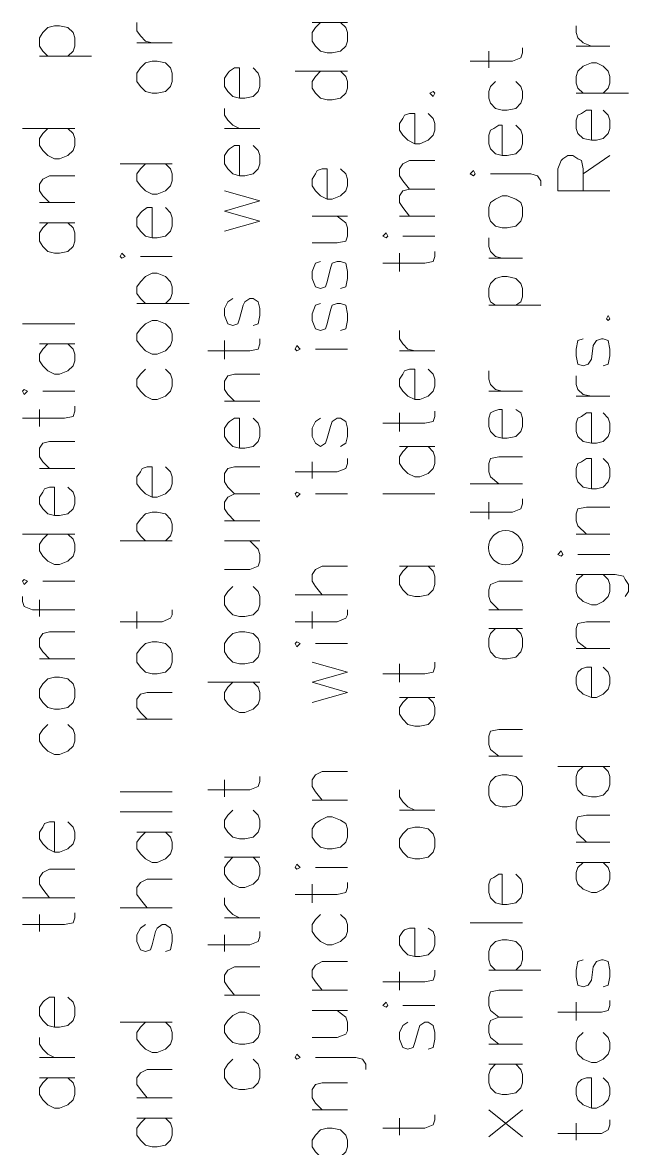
# Model space of a CAD drawing. Header units: inches. Extents: x 5 to 516, y -193 to 129.
# Drawn here: x 486.9 to 490.5, y -155.06 to -148.37 of the extents above; entities that cross this region are included whole.
import ezdxf

# ---------------------------------------------------------------- set-up
doc = ezdxf.new("R2010")
doc.units = ezdxf.units.IN
doc.header["$MEASUREMENT"] = 0
doc.layers.add('PDF10_Geometry', color=7, linetype='Continuous')

msp = doc.modelspace()

# ---------------------------------------------------------------- linework, layer by layer
at = {"layer": 'PDF10_Geometry', "lineweight": 13}
for points in [[(487.6743133, -148.4865562), (487.6343149, -148.4765566), (487.6043162, -148.4465579), (487.584317, -148.4165591), (487.584317, -148.3665611)], [(488.6242747, -148.3665611), (488.8342662, -148.3665611)], [(488.6742727, -148.3665611), (488.6442739, -148.3965599), (488.6242747, -148.4265587), (488.6242747, -148.4765566), (488.6442739, -148.5065554), (488.6742727, -148.5365542), (488.7142711, -148.5465538), (488.7442699, -148.5465538), (488.7942678, -148.5365542), (488.8242666, -148.5065554), (488.8342662, -148.4765566), (488.8342662, -148.4265587), (488.8242666, -148.3965599), (488.7942678, -148.3665611)], [(487.0543385, -148.566553), (487.0243397, -148.5365542), (487.0043405, -148.5065554), (487.0043405, -148.4565575), (487.0243397, -148.4265587), (487.0543385, -148.3965599), (487.0943369, -148.3865603), (487.1243357, -148.3865603), (487.1743336, -148.3965599), (487.2043324, -148.4265587), (487.214332, -148.4565575), (487.214332, -148.5065554), (487.2043324, -148.5365542), (487.1743336, -148.566553)], [(490.2842073, -148.5065554), (490.2342094, -148.4865562), (490.2042106, -148.4565575), (490.194211, -148.4265587), (490.194211, -148.3865603)], [(487.584317, -148.4865562), (487.7943084, -148.4865562)], [(490.194211, -148.5065554), (490.3942029, -148.5065554)], [(487.0043405, -148.566553), (487.3143279, -148.566553)], [(489.5642366, -148.5965518), (489.8142264, -148.5965518), (489.8642244, -148.5765526), (489.874224, -148.5465538), (489.874224, -148.516555)], [(489.6742321, -148.6365501), (489.6742321, -148.5365542)], [(488.1942922, -148.8165428), (488.1942922, -148.6365501), (488.1642934, -148.6365501), (488.1342946, -148.6565493), (488.124295, -148.6665489), (488.1042959, -148.6965477), (488.1042959, -148.7465457), (488.124295, -148.7765445), (488.1542938, -148.8065432), (488.1942922, -148.8165428), (488.224291, -148.8165428), (488.274289, -148.8065432), (488.3042877, -148.7765445), (488.3142873, -148.7465457), (488.3142873, -148.6965477), (488.3042877, -148.6665489), (488.274289, -148.6365501)], [(490.2342094, -148.7865441), (490.2042106, -148.7565453), (490.194211, -148.7265465), (490.194211, -148.6865481), (490.2042106, -148.6565493), (490.2342094, -148.6265506), (490.2842073, -148.6065514), (490.3142061, -148.6065514), (490.3542045, -148.6265506), (490.3842033, -148.6565493), (490.3942029, -148.6865481), (490.3942029, -148.7265465), (490.3842033, -148.7565453), (490.3542045, -148.7865441)], [(488.5242788, -148.6565493), (488.8342662, -148.6565493)], [(488.6742727, -148.6565493), (488.6442739, -148.6865481), (488.6242747, -148.7165469), (488.6242747, -148.7565453), (488.6442739, -148.7865441), (488.6742727, -148.8165428), (488.7142711, -148.8265424), (488.7442699, -148.8265424), (488.7942678, -148.8165428), (488.8242666, -148.7865441), (488.8342662, -148.7565453), (488.8342662, -148.7165469), (488.8242666, -148.6865481), (488.7942678, -148.6565493)], [(489.7142305, -148.7165469), (489.6842317, -148.7465457), (489.6742321, -148.7765445), (489.6742321, -148.8165428), (489.6842317, -148.8465416), (489.7142305, -148.8765404), (489.7542289, -148.88654), (489.7842276, -148.88654), (489.8342256, -148.8765404), (489.8642244, -148.8465416), (489.874224, -148.8165428), (489.874224, -148.7765445), (489.8642244, -148.7465457), (489.8342256, -148.7165469)], [(490.194211, -148.7865441), (490.5041984, -148.7865441)], [(488.1942922, -148.9965355), (488.1542938, -148.9765363), (488.124295, -148.9465376), (488.1042959, -148.9165388), (488.1042959, -148.8765404)], [(489.23425, -149.0865319), (489.23425, -148.9065392), (489.2042512, -148.9065392), (489.1742524, -148.9165388), (489.1642528, -148.936538), (489.1442536, -148.9665367), (489.1442536, -149.0065351), (489.1642528, -149.0365339), (489.1942516, -149.0665327), (489.23425, -149.0865319), (489.2642488, -149.0865319), (489.3142467, -149.0665327), (489.3442455, -149.0365339), (489.3542451, -149.0065351), (489.3542451, -148.9665367), (489.3442455, -148.936538), (489.3142467, -148.9065392)], [(490.2842073, -149.0665327), (490.2842073, -148.88654), (490.2542085, -148.88654), (490.2242098, -148.9065392), (490.2042106, -148.9165388), (490.194211, -148.9465376), (490.194211, -148.9965355), (490.2042106, -149.0265343), (490.2342094, -149.0565331), (490.2842073, -149.0665327), (490.3142061, -149.0665327), (490.3542045, -149.0565331), (490.3842033, -149.0265343), (490.3942029, -148.9965355), (490.3942029, -148.9465376), (490.3842033, -148.9165388), (490.3542045, -148.88654)], [(489.7542289, -149.156529), (489.7542289, -148.9765363), (489.7342297, -148.9765363), (489.7042309, -148.9965355), (489.6842317, -149.0065351), (489.6742321, -149.0365339), (489.6742321, -149.0865319), (489.6842317, -149.1165307), (489.7142305, -149.1465294), (489.7542289, -149.156529), (489.7842276, -149.156529), (489.8342256, -149.1465294), (489.8642244, -149.1165307), (489.874224, -149.0865319), (489.874224, -149.0365339), (489.8642244, -149.0065351), (489.8342256, -148.9765363)], [(486.9043446, -148.9965355), (487.214332, -148.9965355)], [(487.0543385, -148.9965355), (487.0243397, -149.0265343), (487.0043405, -149.0565331), (487.0043405, -149.0965315), (487.0243397, -149.1265302), (487.0543385, -149.156529), (487.0943369, -149.1765282), (487.1243357, -149.1765282), (487.1743336, -149.156529), (487.2043324, -149.1265302), (487.214332, -149.0965315), (487.214332, -149.0565331), (487.2043324, -149.0265343), (487.1743336, -148.9965355)], [(488.1042959, -148.9965355), (488.3142873, -148.9965355)], [(488.1942922, -149.2765242), (488.1942922, -149.0965315), (488.1642934, -149.0965315), (488.1342946, -149.1165307), (488.124295, -149.1265302), (488.1042959, -149.156529), (488.1042959, -149.206527), (488.124295, -149.2365258), (488.1542938, -149.2665246), (488.1942922, -149.2765242), (488.224291, -149.2765242), (488.274289, -149.2665246), (488.3042877, -149.2365258), (488.3142873, -149.206527), (488.3142873, -149.156529), (488.3042877, -149.1265302), (488.274289, -149.0965315)], [(490.3942029, -149.3665205), (490.0842155, -149.3665205), (490.0842155, -149.2365258), (490.1042146, -149.1865278), (490.1142142, -149.1765282), (490.144213, -149.156529), (490.1742118, -149.156529), (490.2042106, -149.1765282), (490.2242098, -149.1865278), (490.2342094, -149.2365258), (490.2342094, -149.3665205)], [(490.2342094, -149.2665246), (490.3942029, -149.156529)], [(487.484321, -149.206527), (487.7943084, -149.206527)], [(487.6343149, -149.206527), (487.6043162, -149.2365258), (487.584317, -149.2665246), (487.584317, -149.3065229), (487.6043162, -149.3365217), (487.6343149, -149.3665205), (487.6743133, -149.3865197), (487.7043121, -149.3865197), (487.7543101, -149.3665205), (487.7843089, -149.3365217), (487.7943084, -149.3065229), (487.7943084, -149.2665246), (487.7843089, -149.2365258), (487.7543101, -149.206527)], [(488.7142711, -149.4165185), (488.7142711, -149.2365258), (488.6842723, -149.2365258), (488.6542735, -149.2465254), (488.6442739, -149.2665246), (488.6242747, -149.2965233), (488.6242747, -149.3365217), (488.6442739, -149.3665205), (488.6742727, -149.3965193), (488.7142711, -149.4165185), (488.7442699, -149.4165185), (488.7942678, -149.3965193), (488.8242666, -149.3665205), (488.8342662, -149.3365217), (488.8342662, -149.2965233), (488.8242666, -149.2665246), (488.7942678, -149.2365258)], [(489.2042512, -149.3565209), (489.1642528, -149.3065229), (489.1442536, -149.2765242), (489.1442536, -149.2365258), (489.1642528, -149.206527), (489.2042512, -149.1865278), (489.3542451, -149.1865278)], [(487.0643381, -149.4365177), (487.0243397, -149.3965193), (487.0043405, -149.3665205), (487.0043405, -149.3265221), (487.0243397, -149.2965233), (487.0643381, -149.2765242), (487.214332, -149.2765242)], [(489.6842317, -149.2665246), (489.9242219, -149.2665246), (489.9642203, -149.2765242), (489.9842195, -149.3065229), (489.9842195, -149.3365217)], [(488.1042959, -149.6065108), (488.3142873, -149.5465132), (488.1042959, -149.4865156), (488.3142873, -149.4265181), (488.1042959, -149.3665205)], [(489.2042512, -149.5165144), (489.1642528, -149.4665164), (489.1442536, -149.4365177), (489.1442536, -149.3965193), (489.1642528, -149.3665205), (489.2042512, -149.3565209), (489.3542451, -149.3565209)], [(487.0043405, -149.4365177), (487.214332, -149.4365177)], [(487.6743133, -149.6465091), (487.6743133, -149.4665164), (487.6443145, -149.4665164), (487.6143158, -149.4865156), (487.6043162, -149.4965152), (487.584317, -149.526514), (487.584317, -149.576512), (487.6043162, -149.6065108), (487.6343149, -149.6365095), (487.6743133, -149.6465091), (487.7043121, -149.6465091), (487.7543101, -149.6365095), (487.7843089, -149.6065108), (487.7943084, -149.576512), (487.7943084, -149.526514), (487.7843089, -149.4965152), (487.7543101, -149.4665164)], [(487.0043405, -149.5565128), (487.214332, -149.5565128)], [(487.0543385, -149.5565128), (487.0243397, -149.5865116), (487.0043405, -149.6165104), (487.0043405, -149.6665083), (487.0243397, -149.6965071), (487.0543385, -149.7265059), (487.0943369, -149.7365055), (487.1243357, -149.7365055), (487.1743336, -149.7265059), (487.2043324, -149.6965071), (487.214332, -149.6665083), (487.214332, -149.6165104), (487.2043324, -149.5865116), (487.1743336, -149.5565128)], [(488.6242747, -149.6765079), (488.7742687, -149.6765079), (488.8242666, -149.6665083), (488.8342662, -149.6365095), (488.8342662, -149.5865116), (488.8242666, -149.5565128), (488.7742687, -149.5165144)], [(488.6242747, -149.5165144), (488.8342662, -149.5165144)], [(489.1442536, -149.5165144), (489.3542451, -149.5165144)], [(489.1642528, -149.6365095), (489.3542451, -149.6365095)], [(489.7542289, -149.7665043), (489.7142305, -149.7565047), (489.6842317, -149.7265059), (489.6742321, -149.6965071), (489.6742321, -149.6465091)], [(487.6043162, -149.7565047), (487.7943084, -149.7565047)], [(489.0442577, -149.796503), (489.2942475, -149.796503), (489.3442455, -149.7865034), (489.3542451, -149.7565047), (489.3542451, -149.7265059)], [(489.1442536, -149.846501), (489.1442536, -149.7365055)], [(489.6742321, -149.7665043), (489.874224, -149.7665043)], [(488.6742727, -149.7865034), (488.6442739, -149.796503), (488.6242747, -149.846501), (488.6242747, -149.8864994), (488.6442739, -149.9364974), (488.6742727, -149.9464969), (488.7042715, -149.9364974), (488.7142711, -149.9064986), (488.7342703, -149.8265018), (488.7442699, -149.796503), (488.7742687, -149.7865034), (488.7942678, -149.7865034), (488.8242666, -149.796503), (488.8342662, -149.846501), (488.8342662, -149.8864994), (488.8242666, -149.9364974), (488.7942678, -149.9464969)], [(487.6343149, -150.0364933), (487.6043162, -150.0064945), (487.584317, -149.9764957), (487.584317, -149.9364974), (487.6043162, -149.9064986), (487.6343149, -149.8764998), (487.6743133, -149.8565006), (487.7043121, -149.8565006), (487.7543101, -149.8764998), (487.7843089, -149.9064986), (487.7943084, -149.9364974), (487.7943084, -149.9764957), (487.7843089, -150.0064945), (487.7543101, -150.0364933)], [(489.7142305, -150.0464929), (489.6842317, -150.0264937), (489.6742321, -149.9964949), (489.6742321, -149.9464969), (489.6842317, -149.9164982), (489.7142305, -149.8864994), (489.7542289, -149.8764998), (489.7842276, -149.8764998), (489.8342256, -149.8864994), (489.8642244, -149.9164982), (489.874224, -149.9464969), (489.874224, -149.9964949), (489.8642244, -150.0264937), (489.8342256, -150.0464929)], [(487.584317, -150.0364933), (487.8943044, -150.0364933)], [(488.1542938, -150.0064945), (488.124295, -150.0264937), (488.1042959, -150.0664921), (488.1042959, -150.1064905), (488.124295, -150.1564884), (488.1542938, -150.166488), (488.1842926, -150.1564884), (488.1942922, -150.1264896), (488.2142914, -150.0464929), (488.224291, -150.0264937), (488.2542898, -150.0064945), (488.274289, -150.0064945), (488.3042877, -150.0264937), (488.3142873, -150.0664921), (488.3142873, -150.1064905), (488.3042877, -150.1564884), (488.274289, -150.166488)], [(488.6742727, -150.0364933), (488.6442739, -150.0464929), (488.6242747, -150.0964909), (488.6242747, -150.1364892), (488.6442739, -150.1864872), (488.6742727, -150.1964868), (488.7042715, -150.1864872), (488.7142711, -150.1564884), (488.7342703, -150.0764917), (488.7442699, -150.0464929), (488.7742687, -150.0364933), (488.7942678, -150.0364933), (488.8242666, -150.0464929), (488.8342662, -150.0964909), (488.8342662, -150.1364892), (488.8242666, -150.1864872), (488.7942678, -150.1964868)], [(489.6742321, -150.0464929), (489.9842195, -150.0464929)], [(486.9043446, -150.1564884), (487.214332, -150.1564884)], [(488.0042999, -150.3164819), (488.2542898, -150.3164819), (488.3042877, -150.3064823), (488.3142873, -150.2764835), (488.3142873, -150.2464848)], [(489.23425, -150.3164819), (489.1942516, -150.3064823), (489.1642528, -150.2764835), (489.1442536, -150.2464848), (489.1442536, -150.1964868)], [(490.2342094, -150.2464848), (490.2042106, -150.2564844), (490.194211, -150.3064823), (490.194211, -150.3464807), (490.2042106, -150.3964787), (490.2342094, -150.4064783), (490.2642081, -150.3964787), (490.2842073, -150.3664799), (490.2942069, -150.2864831), (490.3142061, -150.2564844), (490.3442049, -150.2464848), (490.3542045, -150.2464848), (490.3842033, -150.2564844), (490.3942029, -150.3064823), (490.3942029, -150.3464807), (490.3842033, -150.3964787), (490.3542045, -150.4064783)], [(487.0043405, -150.2764835), (487.214332, -150.2764835)], [(487.0543385, -150.2764835), (487.0243397, -150.3064823), (487.0043405, -150.3364811), (487.0043405, -150.3764795), (487.0243397, -150.4064783), (487.0543385, -150.436477), (487.0943369, -150.4564762), (487.1243357, -150.4564762), (487.1743336, -150.436477), (487.2043324, -150.4064783), (487.214332, -150.3764795), (487.214332, -150.3364811), (487.2043324, -150.3064823), (487.1743336, -150.2764835)], [(488.1042959, -150.3664799), (488.1042959, -150.2564844)], [(488.6442739, -150.3064823), (488.8342662, -150.3064823)], [(489.1442536, -150.3164819), (489.3542451, -150.3164819)], [(487.6343149, -150.4264775), (487.6043162, -150.4564762), (487.584317, -150.486475), (487.584317, -150.5264734), (487.6043162, -150.5564722), (487.6343149, -150.586471), (487.6743133, -150.6064701), (487.7043121, -150.6064701), (487.7543101, -150.586471), (487.7843089, -150.5564722), (487.7943084, -150.5264734), (487.7943084, -150.486475), (487.7843089, -150.4564762), (487.7543101, -150.4264775)], [(489.23425, -150.6064701), (489.23425, -150.4264775), (489.2042512, -150.4264775), (489.1742524, -150.436477), (489.1642528, -150.4564762), (489.1442536, -150.486475), (489.1442536, -150.5264734), (489.1642528, -150.5564722), (489.1942516, -150.586471), (489.23425, -150.6064701), (489.2642488, -150.6064701), (489.3142467, -150.586471), (489.3442455, -150.5564722), (489.3542451, -150.5264734), (489.3542451, -150.486475), (489.3442455, -150.4564762), (489.3142467, -150.4264775)], [(489.7542289, -150.5564722), (489.7142305, -150.5464726), (489.6842317, -150.5164738), (489.6742321, -150.486475), (489.6742321, -150.436477)], [(488.1642934, -150.6164697), (488.124295, -150.5764714), (488.1042959, -150.5464726), (488.1042959, -150.4964746), (488.124295, -150.4664758), (488.1642934, -150.4564762), (488.3142873, -150.4564762)], [(490.2842073, -150.586471), (490.2342094, -150.5764714), (490.2042106, -150.5464726), (490.194211, -150.5164738), (490.194211, -150.4664758)], [(487.0243397, -150.5564722), (487.214332, -150.5564722)], [(489.6742321, -150.5564722), (489.874224, -150.5564722)], [(486.9043446, -150.7164657), (487.1543344, -150.7164657), (487.2043324, -150.7064661), (487.214332, -150.6764673), (487.214332, -150.6464685)], [(488.1042959, -150.6164697), (488.3142873, -150.6164697)], [(490.194211, -150.586471), (490.3942029, -150.586471)], [(487.0043405, -150.7664636), (487.0043405, -150.6664677)], [(488.1942922, -150.8964584), (488.1942922, -150.7164657), (488.1642934, -150.7164657), (488.1342946, -150.7364649), (488.124295, -150.7464645), (488.1042959, -150.7764632), (488.1042959, -150.8264612), (488.124295, -150.85646), (488.1542938, -150.8864588), (488.1942922, -150.8964584), (488.224291, -150.8964584), (488.274289, -150.8864588), (488.3042877, -150.85646), (488.3142873, -150.8264612), (488.3142873, -150.7764632), (488.3042877, -150.7464645), (488.274289, -150.7164657)], [(488.6742727, -150.7164657), (488.6442739, -150.7364649), (488.6242747, -150.7764632), (488.6242747, -150.8264612), (488.6442739, -150.8664596), (488.6742727, -150.8864588), (488.7042715, -150.8664596), (488.7142711, -150.8364608), (488.7342703, -150.7664636), (488.7442699, -150.7364649), (488.7742687, -150.7164657), (488.7942678, -150.7164657), (488.8242666, -150.7364649), (488.8342662, -150.7764632), (488.8342662, -150.8264612), (488.8242666, -150.8664596), (488.7942678, -150.8864588)], [(489.0442577, -150.7464645), (489.2942475, -150.7464645), (489.3442455, -150.7364649), (489.3542451, -150.7064661), (489.3542451, -150.6764673)], [(489.1442536, -150.7964624), (489.1442536, -150.6864669)], [(489.7542289, -150.8364608), (489.7542289, -150.6664677), (489.7342297, -150.6664677), (489.7042309, -150.6764673), (489.6842317, -150.6864669), (489.6742321, -150.7164657), (489.6742321, -150.7664636), (489.6842317, -150.7964624), (489.7142305, -150.8264612), (489.7542289, -150.8364608), (489.7842276, -150.8364608), (489.8342256, -150.8264612), (489.8642244, -150.7964624), (489.874224, -150.7664636), (489.874224, -150.7164657), (489.8642244, -150.6864669), (489.8342256, -150.6664677)], [(490.2842073, -150.8664596), (490.2842073, -150.6864669), (490.2542085, -150.6864669), (490.2242098, -150.7064661), (490.2042106, -150.7164657), (490.194211, -150.7464645), (490.194211, -150.7964624), (490.2042106, -150.8264612), (490.2342094, -150.85646), (490.2842073, -150.8664596), (490.3142061, -150.8664596), (490.3542045, -150.85646), (490.3842033, -150.8264612), (490.3942029, -150.7964624), (490.3942029, -150.7464645), (490.3842033, -150.7164657), (490.3542045, -150.6864669)], [(487.0643381, -151.0164535), (487.0243397, -150.9764551), (487.0043405, -150.9464563), (487.0043405, -150.8964584), (487.0243397, -150.8664596), (487.0643381, -150.85646), (487.214332, -150.85646)], [(489.1442536, -150.8864588), (489.3542451, -150.8864588)], [(489.1942516, -150.8864588), (489.1642528, -150.9164576), (489.1442536, -150.9464563), (489.1442536, -150.9864547), (489.1642528, -151.0164535), (489.1942516, -151.0464523), (489.23425, -151.0664515), (489.2642488, -151.0664515), (489.3142467, -151.0464523), (489.3442455, -151.0164535), (489.3542451, -150.9864547), (489.3542451, -150.9464563), (489.3442455, -150.9164576), (489.3142467, -150.8864588)], [(488.5242788, -151.0364527), (488.7742687, -151.0364527), (488.8242666, -151.0164535), (488.8342662, -150.9864547), (488.8342662, -150.9564559)], [(488.6242747, -151.0764511), (488.6242747, -150.9764551)], [(489.7342297, -151.1064498), (489.6842317, -151.0664515), (489.6742321, -151.0364527), (489.6742321, -150.9864547), (489.6842317, -150.9564559), (489.7342297, -150.9464563), (489.874224, -150.9464563)], [(490.2842073, -151.1364486), (490.2842073, -150.9564559), (490.2542085, -150.9564559), (490.2242098, -150.9764551), (490.2042106, -150.9864547), (490.194211, -151.0164535), (490.194211, -151.0664515), (490.2042106, -151.0964502), (490.2342094, -151.126449), (490.2842073, -151.1364486), (490.3142061, -151.1364486), (490.3542045, -151.126449), (490.3842033, -151.0964502), (490.3942029, -151.0664515), (490.3942029, -151.0164535), (490.3842033, -150.9864547), (490.3542045, -150.9564559)], [(487.0043405, -151.0164535), (487.214332, -151.0164535)], [(487.6743133, -151.1864466), (487.6743133, -151.0064539), (487.6443145, -151.0064539), (487.6143158, -151.0164535), (487.6043162, -151.0364527), (487.584317, -151.0664515), (487.584317, -151.1064498), (487.6043162, -151.1364486), (487.6343149, -151.1664474), (487.6743133, -151.1864466), (487.7043121, -151.1864466), (487.7543101, -151.1664474), (487.7843089, -151.1364486), (487.7943084, -151.1064498), (487.7943084, -151.0664515), (487.7843089, -151.0364527), (487.7543101, -151.0064539)], [(488.1642934, -151.1664474), (488.124295, -151.126449), (488.1042959, -151.0964502), (488.1042959, -151.0464523), (488.124295, -151.0164535), (488.1642934, -151.0064539), (488.3142873, -151.0064539)], [(489.5642366, -151.1064498), (489.874224, -151.1064498)], [(487.0943369, -151.2964421), (487.0943369, -151.126449), (487.0643381, -151.126449), (487.0343393, -151.1364486), (487.0243397, -151.1564478), (487.0043405, -151.1864466), (487.0043405, -151.226445), (487.0243397, -151.2564437), (487.0543385, -151.2864425), (487.0943369, -151.2964421), (487.1243357, -151.2964421), (487.1743336, -151.2864425), (487.2043324, -151.2564437), (487.214332, -151.226445), (487.214332, -151.1864466), (487.2043324, -151.1564478), (487.1743336, -151.126449)], [(488.1642934, -151.3264443), (488.124295, -151.2864459), (488.1042959, -151.2564471), (488.1042959, -151.2164488), (488.124295, -151.18645), (488.1642934, -151.1664508), (488.3142873, -151.1664508)], [(488.6442739, -151.1664474), (488.8342662, -151.1664474)], [(489.0442577, -151.1664474), (489.3542451, -151.1664474)], [(489.5642366, -151.2764429), (489.8142264, -151.2764429), (489.8642244, -151.2564437), (489.874224, -151.226445), (489.874224, -151.1964462)], [(489.6742321, -151.3164413), (489.6742321, -151.2164454)], [(490.2542085, -151.406441), (490.2042106, -151.3564431), (490.194211, -151.3264443), (490.194211, -151.2864459), (490.2042106, -151.2564471), (490.2542085, -151.2464475), (490.3942029, -151.2464475)], [(487.6343149, -151.4464394), (487.6043162, -151.4164406), (487.584317, -151.3864419), (487.584317, -151.3464435), (487.6043162, -151.3164447), (487.6343149, -151.2864459), (487.6743133, -151.2764463), (487.7043121, -151.2764463), (487.7543101, -151.2864459), (487.7843089, -151.3164447), (487.7943084, -151.3464435), (487.7943084, -151.3864419), (487.7843089, -151.4164406), (487.7543101, -151.4464394)], [(488.1042959, -151.3264443), (488.3142873, -151.3264443)], [(486.9043446, -151.406441), (487.214332, -151.406441)], [(487.0543385, -151.406441), (487.0243397, -151.4364398), (487.0043405, -151.4664386), (487.0043405, -151.506437), (487.0243397, -151.5364358), (487.0543385, -151.5664346), (487.0943369, -151.5864337), (487.1243357, -151.5864337), (487.1743336, -151.5664346), (487.2043324, -151.5364358), (487.214332, -151.506437), (487.214332, -151.4664386), (487.2043324, -151.4364398), (487.1743336, -151.406441)], [(487.484321, -151.4464394), (487.7943084, -151.4464394)], [(488.1042959, -151.6164291), (488.2542898, -151.6164291), (488.3042877, -151.5964299), (488.3142873, -151.5664312), (488.3142873, -151.5264328), (488.3042877, -151.496434), (488.2542898, -151.446436)], [(488.1042959, -151.4464394), (488.3142873, -151.4464394)], [(490.194211, -151.406441), (490.3942029, -151.406441)], [(490.2042106, -151.5264362), (490.3942029, -151.5264362)], [(488.6842723, -151.7664264), (488.6442739, -151.7164285), (488.6242747, -151.6864297), (488.6242747, -151.6464313), (488.6442739, -151.6164325), (488.6842723, -151.5964333), (488.8342662, -151.5964333)], [(489.1442536, -151.5964299), (489.3542451, -151.5964299)], [(489.1942516, -151.5964299), (489.1642528, -151.6264287), (489.1442536, -151.6564275), (489.1442536, -151.7064255), (489.1642528, -151.7364243), (489.1942516, -151.766423), (489.23425, -151.7764226), (489.2642488, -151.7764226), (489.3142467, -151.766423), (489.3442455, -151.7364243), (489.3542451, -151.7064255), (489.3542451, -151.6564275), (489.3442455, -151.6264287), (489.3142467, -151.5964299)], [(490.194211, -151.6464313), (490.4242016, -151.6464313), (490.4741996, -151.6564309), (490.4841992, -151.6764301), (490.5041984, -151.7064289), (490.5041984, -151.7464272), (490.4841992, -151.776426)], [(490.2342094, -151.6464313), (490.2042106, -151.6764301), (490.194211, -151.7064289), (490.194211, -151.7464272), (490.2042106, -151.776426), (490.2342094, -151.8064248), (490.2842073, -151.826424), (490.3142061, -151.826424), (490.3542045, -151.8064248), (490.3842033, -151.776426), (490.3942029, -151.7464272), (490.3942029, -151.7064289), (490.3842033, -151.6764301), (490.3542045, -151.6464313)], [(487.0243397, -151.6864297), (487.214332, -151.6864297)], [(488.1542938, -151.7164251), (488.124295, -151.7464239), (488.1042959, -151.7764226), (488.1042959, -151.8264206), (488.124295, -151.8564194), (488.1542938, -151.8864182), (488.1942922, -151.8964178), (488.224291, -151.8964178), (488.274289, -151.8864182), (488.3042877, -151.8564194), (488.3142873, -151.8264206), (488.3142873, -151.7764226), (488.3042877, -151.7464239), (488.274289, -151.7164251)], [(489.7342297, -151.8564194), (489.6842317, -151.8064214), (489.6742321, -151.7764226), (489.6742321, -151.7364243), (489.6842317, -151.7064255), (489.7342297, -151.6864263), (489.874224, -151.6864263)], [(486.9043446, -151.7764226), (486.9043446, -151.8064214), (486.9143442, -151.8364202), (486.9643422, -151.8564194), (487.214332, -151.8564194)], [(488.5242788, -151.7664264), (488.8342662, -151.7664264)], [(487.0043405, -151.8964178), (487.0043405, -151.7964218)], [(487.484321, -151.9264199), (487.7343109, -151.9264199), (487.7843089, -151.9064207), (487.7943084, -151.8864216), (487.7943084, -151.8564228)], [(488.5242788, -151.9264199), (488.7742687, -151.9264199), (488.8242666, -151.9064207), (488.8342662, -151.8864216), (488.8342662, -151.8564228)], [(489.6742321, -151.8564194), (489.874224, -151.8564194)], [(487.584317, -151.9664183), (487.584317, -151.8664224)], [(488.6242747, -151.9664183), (488.6242747, -151.8664224)], [(487.0643381, -152.146411), (487.0243397, -152.1064126), (487.0043405, -152.0764138), (487.0043405, -152.0264159), (487.0243397, -151.9964171), (487.0643381, -151.9864175), (487.214332, -151.9864175)], [(489.6742321, -151.9664183), (489.874224, -151.9664183)], [(489.7142305, -151.9664183), (489.6842317, -151.9964171), (489.6742321, -152.0264159), (489.6742321, -152.0764138), (489.6842317, -152.1064126), (489.7142305, -152.1364114), (489.7542289, -152.146411), (489.7842276, -152.146411), (489.8342256, -152.1364114), (489.8642244, -152.1064126), (489.874224, -152.0764138), (489.874224, -152.0264159), (489.8642244, -151.9964171), (489.8342256, -151.9664183)], [(490.2542085, -152.0864134), (490.2042106, -152.0464151), (490.194211, -152.0164163), (490.194211, -151.9664183), (490.2042106, -151.9364195), (490.2542085, -151.9264199), (490.3942029, -151.9264199)], [(488.6442739, -152.0564113), (488.8342662, -152.0564113)], [(490.194211, -152.0864134), (490.3942029, -152.0864134)], [(487.0043405, -152.146411), (487.214332, -152.146411)], [(488.6242747, -152.4064004), (488.8342662, -152.3464029), (488.6242747, -152.2864053), (488.8342662, -152.2264077), (488.6242747, -152.1664102)], [(489.0442577, -152.236404), (489.2942475, -152.236404), (489.3442455, -152.2264044), (489.3542451, -152.1964056), (489.3542451, -152.1664068)], [(489.1442536, -152.2864053), (489.1442536, -152.1764098)], [(490.2842073, -152.3763983), (490.2842073, -152.1964056), (490.2542085, -152.1964056), (490.2242098, -152.2064052), (490.2042106, -152.2264044), (490.194211, -152.2564031), (490.194211, -152.2964015), (490.2042106, -152.3264003), (490.2342094, -152.3563991), (490.2842073, -152.3763983), (490.3142061, -152.3763983), (490.3542045, -152.3563991), (490.3842033, -152.3264003), (490.3942029, -152.2964015), (490.3942029, -152.2564031), (490.3842033, -152.2264044), (490.3542045, -152.1964056)], [(488.0042999, -152.2864053), (488.3142873, -152.2864053)], [(488.1542938, -152.2864053), (488.124295, -152.3164041), (488.1042959, -152.3464029), (488.1042959, -152.3864013), (488.124295, -152.4164), (488.1542938, -152.4463988), (488.1942922, -152.466398), (488.224291, -152.466398), (488.274289, -152.4463988), (488.3042877, -152.4164), (488.3142873, -152.3864013), (488.3142873, -152.3464029), (488.3042877, -152.3164041), (488.274289, -152.2864053)], [(487.6443145, -152.5063964), (487.6043162, -152.466398), (487.584317, -152.4363992), (487.584317, -152.3864013), (487.6043162, -152.3564025), (487.6443145, -152.3464029), (487.7943084, -152.3464029)], [(489.1442536, -152.3763983), (489.3542451, -152.3763983)], [(489.1942516, -152.3763983), (489.1642528, -152.406397), (489.1442536, -152.4363958), (489.1442536, -152.4763942), (489.1642528, -152.506393), (489.1942516, -152.5363918), (489.23425, -152.5463914), (489.2642488, -152.5463914), (489.3142467, -152.5363918), (489.3442455, -152.506393), (489.3542451, -152.4763942), (489.3542451, -152.4363958), (489.3442455, -152.406397), (489.3142467, -152.3763983)], [(487.584317, -152.5063964), (487.7943084, -152.5063964)], [(487.0543385, -152.5363918), (487.0243397, -152.5663906), (487.0043405, -152.5963893), (487.0043405, -152.6363877), (487.0243397, -152.6663865), (487.0543385, -152.6963853), (487.0943369, -152.7163845), (487.1243357, -152.7163845), (487.1743336, -152.6963853), (487.2043324, -152.6663865), (487.214332, -152.6363877), (487.214332, -152.5963893), (487.2043324, -152.5663906), (487.1743336, -152.5363918)], [(489.7342297, -152.7263874), (489.6842317, -152.6863891), (489.6742321, -152.6563903), (489.6742321, -152.6063923), (489.6842317, -152.5763935), (489.7342297, -152.5663939), (489.874224, -152.5663939)], [(489.6742321, -152.7263874), (489.874224, -152.7263874)], [(490.0842155, -152.786385), (490.3942029, -152.786385)], [(490.2342094, -152.786385), (490.2042106, -152.8163838), (490.194211, -152.8463826), (490.194211, -152.8963805), (490.2042106, -152.9263793), (490.2342094, -152.9563781), (490.2842073, -152.9663777), (490.3142061, -152.9663777), (490.3542045, -152.9563781), (490.3842033, -152.9263793), (490.3942029, -152.8963805), (490.3942029, -152.8463826), (490.3842033, -152.8163838), (490.3542045, -152.786385)], [(488.0042999, -152.9263793), (488.2542898, -152.9263793), (488.3042877, -152.9063801), (488.3142873, -152.8763814), (488.3142873, -152.8463826)], [(488.6842723, -152.9863769), (488.6442739, -152.9363789), (488.6242747, -152.9063801), (488.6242747, -152.8663818), (488.6442739, -152.836383), (488.6842723, -152.8163838), (488.8342662, -152.8163838)], [(488.1042959, -152.9663777), (488.1042959, -152.8663818)], [(489.23425, -153.0463744), (489.1942516, -153.0263753), (489.1642528, -152.9963765), (489.1442536, -152.9663777), (489.1442536, -152.9263793)], [(487.484321, -152.9363755), (487.7943084, -152.9363755)], [(488.6242747, -152.9863769), (488.8342662, -152.9863769)], [(487.484321, -153.0563707), (487.7943084, -153.0563707)], [(488.1542938, -153.0463744), (488.124295, -153.0763732), (488.1042959, -153.106372), (488.1042959, -153.1463704), (488.124295, -153.1763692), (488.1542938, -153.206368), (488.1942922, -153.2163675), (488.224291, -153.2163675), (488.274289, -153.206368), (488.3042877, -153.1763692), (488.3142873, -153.1463704), (488.3142873, -153.106372), (488.3042877, -153.0763732), (488.274289, -153.0463744)], [(489.1442536, -153.0463744), (489.3542451, -153.0463744)], [(487.0943369, -153.2963609), (487.0943369, -153.1163682), (487.0643381, -153.1163682), (487.0343393, -153.1263678), (487.0243397, -153.146367), (487.0043405, -153.1763658), (487.0043405, -153.2163642), (487.0243397, -153.2463629), (487.0543385, -153.2763617), (487.0943369, -153.2963609), (487.1243357, -153.2963609), (487.1743336, -153.2763617), (487.2043324, -153.2463629), (487.214332, -153.2163642), (487.214332, -153.1763658), (487.2043324, -153.146367), (487.1743336, -153.1163682)], [(490.2542085, -153.2363633), (490.2042106, -153.1863654), (490.194211, -153.1563666), (490.194211, -153.1163682), (490.2042106, -153.0863694), (490.2542085, -153.0763698), (490.3942029, -153.0763698)], [(487.584317, -153.1763658), (487.7943084, -153.1763658)], [(487.6343149, -153.1763658), (487.6043162, -153.2063646), (487.584317, -153.2363633), (487.584317, -153.2763617), (487.6043162, -153.3063605), (487.6343149, -153.3363593), (487.6743133, -153.3563585), (487.7043121, -153.3563585), (487.7543101, -153.3363593), (487.7843089, -153.3063605), (487.7943084, -153.2763617), (487.7943084, -153.2363633), (487.7843089, -153.2063646), (487.7543101, -153.1763658)], [(490.194211, -153.2363633), (490.3942029, -153.2363633)], [(488.1042959, -153.3263631), (488.3142873, -153.3263631)], [(488.1542938, -153.3263631), (488.124295, -153.3563619), (488.1042959, -153.3863606), (488.1042959, -153.426359), (488.124295, -153.4563578), (488.1542938, -153.4863566), (488.1942922, -153.5063558), (488.224291, -153.5063558), (488.274289, -153.4863566), (488.3042877, -153.4563578), (488.3142873, -153.426359), (488.3142873, -153.3863606), (488.3042877, -153.3563619), (488.274289, -153.3263631)], [(488.6442739, -153.3863606), (488.8342662, -153.3863606)], [(490.194211, -153.3563585), (490.3942029, -153.3563585)], [(490.2342094, -153.3563585), (490.2042106, -153.3863573), (490.194211, -153.416356), (490.194211, -153.4563544), (490.2042106, -153.4863532), (490.2342094, -153.516352), (490.2842073, -153.5363512), (490.3142061, -153.5363512), (490.3542045, -153.516352), (490.3842033, -153.4863532), (490.3942029, -153.4563544), (490.3942029, -153.416356), (490.3842033, -153.3863573), (490.3542045, -153.3563585)], [(487.0643381, -153.5663533), (487.0243397, -153.5163554), (487.0043405, -153.4863566), (487.0043405, -153.4463582), (487.0243397, -153.4163594), (487.0643381, -153.3963602), (487.214332, -153.3963602)], [(487.6443145, -153.6263509), (487.6043162, -153.5763529), (487.584317, -153.5463541), (487.584317, -153.5063558), (487.6043162, -153.476357), (487.6443145, -153.4563578), (487.7943084, -153.4563578)], [(489.7542289, -153.6063517), (489.7542289, -153.426359), (489.7342297, -153.426359), (489.7042309, -153.4463582), (489.6842317, -153.4563578), (489.6742321, -153.4863566), (489.6742321, -153.5363545), (489.6842317, -153.5663533), (489.7142305, -153.5963521), (489.7542289, -153.6063517), (489.7842276, -153.6063517), (489.8342256, -153.5963521), (489.8642244, -153.5663533), (489.874224, -153.5363545), (489.874224, -153.4863566), (489.8642244, -153.4563578), (489.8342256, -153.426359)], [(488.5242788, -153.5463541), (488.7742687, -153.5463541), (488.8242666, -153.5363545), (488.8342662, -153.5063558), (488.8342662, -153.476357)], [(488.6242747, -153.5963487), (488.6242747, -153.4863532)], [(486.9043446, -153.5663533), (487.214332, -153.5663533)], [(488.1942922, -153.6863485), (488.1542938, -153.6663493), (488.124295, -153.6363505), (488.1042959, -153.6063517), (488.1042959, -153.5663533)], [(486.9043446, -153.7263468), (487.1543344, -153.7263468), (487.2043324, -153.7163472), (487.214332, -153.6863485), (487.214332, -153.6563497)], [(487.484321, -153.6263509), (487.7943084, -153.6263509)], [(487.0043405, -153.7663452), (487.0043405, -153.6663493)], [(487.6343149, -153.7263468), (487.6043162, -153.746346), (487.584317, -153.7863444), (487.584317, -153.8263428), (487.6043162, -153.8763407), (487.6343149, -153.8863403), (487.6643137, -153.8763407), (487.6743133, -153.846342), (487.6943125, -153.7663452), (487.7043121, -153.746346), (487.7343109, -153.7263468), (487.7543101, -153.7263468), (487.7843089, -153.746346), (487.7943084, -153.7863444), (487.7943084, -153.8263428), (487.7843089, -153.8763407), (487.7543101, -153.8863403)], [(488.1042959, -153.6863485), (488.3142873, -153.6863485)], [(488.6742727, -153.6663493), (488.6442739, -153.6963481), (488.6242747, -153.7263468), (488.6242747, -153.7663452), (488.6442739, -153.796344), (488.6742727, -153.8263428), (488.7142711, -153.846342), (488.7442699, -153.846342), (488.7942678, -153.8263428), (488.8242666, -153.796344), (488.8342662, -153.7663452), (488.8342662, -153.7263468), (488.8242666, -153.6963481), (488.7942678, -153.6663493)], [(489.5642366, -153.7163438), (489.874224, -153.7163438)], [(488.0042999, -153.846342), (488.2542898, -153.846342), (488.3042877, -153.8263428), (488.3142873, -153.796344), (488.3142873, -153.7663452)], [(488.1042959, -153.8863403), (488.1042959, -153.7863444)], [(489.23425, -153.9163357), (489.23425, -153.7463426), (489.2042512, -153.7463426), (489.1742524, -153.7563422), (489.1642528, -153.7663418), (489.1442536, -153.7963406), (489.1442536, -153.8463386), (489.1642528, -153.8763374), (489.1942516, -153.9063361), (489.23425, -153.9163357), (489.2642488, -153.9163357), (489.3142467, -153.9063361), (489.3442455, -153.8763374), (489.3542451, -153.8463386), (489.3542451, -153.7963406), (489.3442455, -153.7663418), (489.3142467, -153.7463426)], [(489.7142305, -153.9963325), (489.6842317, -153.9663337), (489.6742321, -153.9363349), (489.6742321, -153.8863369), (489.6842317, -153.8563382), (489.7142305, -153.8263394), (489.7542289, -153.8163398), (489.7842276, -153.8163398), (489.8342256, -153.8263394), (489.8642244, -153.8563382), (489.874224, -153.8863369), (489.874224, -153.9363349), (489.8642244, -153.9663337), (489.8342256, -153.9963325)], [(488.1642934, -154.1463298), (488.124295, -154.0963318), (488.1042959, -154.066333), (488.1042959, -154.0263347), (488.124295, -153.9963359), (488.1642934, -153.9763367), (488.3142873, -153.9763367)], [(488.6842723, -154.1163276), (488.6442739, -154.0663296), (488.6242747, -154.0363309), (488.6242747, -153.9963325), (488.6442739, -153.9663337), (488.6842723, -153.9463345), (488.8342662, -153.9463345)], [(489.0442577, -154.066333), (489.2942475, -154.066333), (489.3442455, -154.0563334), (489.3542451, -154.0263347), (489.3542451, -153.9963359)], [(489.6742321, -153.9963325), (489.9842195, -153.9963325)], [(490.2342094, -153.9363349), (490.2042106, -153.9463345), (490.194211, -153.9963325), (490.194211, -154.0363309), (490.2042106, -154.0863288), (490.2342094, -154.0963284), (490.2642081, -154.0863288), (490.2842073, -154.05633), (490.2942069, -153.9763333), (490.3142061, -153.9463345), (490.3442049, -153.9363349), (490.3542045, -153.9363349), (490.3842033, -153.9463345), (490.3942029, -153.9963325), (490.3942029, -154.0363309), (490.3842033, -154.0863288), (490.3542045, -154.0963284)], [(489.1442536, -154.1163276), (489.1442536, -154.0063321)], [(488.6242747, -154.1163276), (488.8342662, -154.1163276)], [(489.7342297, -154.2763211), (489.6842317, -154.2363227), (489.6742321, -154.2063239), (489.6742321, -154.156326), (489.6842317, -154.1263272), (489.7342297, -154.1163276), (489.874224, -154.1163276)], [(487.0943369, -154.3363187), (487.0943369, -154.156326), (487.0643381, -154.156326), (487.0343393, -154.1763252), (487.0243397, -154.1863248), (487.0043405, -154.2163235), (487.0043405, -154.2663215), (487.0243397, -154.2963203), (487.0543385, -154.3263191), (487.0943369, -154.3363187), (487.1243357, -154.3363187), (487.1743336, -154.3263191), (487.2043324, -154.2963203), (487.214332, -154.2663215), (487.214332, -154.2163235), (487.2043324, -154.1863248), (487.1743336, -154.156326)], [(488.1042959, -154.1463298), (488.3142873, -154.1463298)], [(490.0842155, -154.2463257), (490.3442049, -154.2463257), (490.3842033, -154.2363261), (490.3942029, -154.2063273), (490.3942029, -154.1763286)], [(490.194211, -154.2963203), (490.194211, -154.1863248)], [(488.6242747, -154.3963162), (488.7742687, -154.3963162), (488.8242666, -154.376317), (488.8342662, -154.3563179), (488.8342662, -154.3063199), (488.8242666, -154.2763211), (488.7742687, -154.2363227)], [(488.6242747, -154.2363227), (488.8342662, -154.2363227)], [(489.1642528, -154.2063273), (489.3542451, -154.2063273)], [(487.484321, -154.3063233), (487.7943084, -154.3063233)], [(487.6343149, -154.3063233), (487.6043162, -154.3363221), (487.584317, -154.3663208), (487.584317, -154.4063192), (487.6043162, -154.436318), (487.6343149, -154.4663168), (487.6743133, -154.486316), (487.7043121, -154.486316), (487.7543101, -154.4663168), (487.7843089, -154.436318), (487.7943084, -154.4063192), (487.7943084, -154.3663208), (487.7843089, -154.3363221), (487.7543101, -154.3063233)], [(489.1942516, -154.3063233), (489.1642528, -154.3263225), (489.1442536, -154.3663208), (489.1442536, -154.4063192), (489.1642528, -154.4563172), (489.1942516, -154.4663168), (489.2242504, -154.4563172), (489.23425, -154.4263184), (489.2542492, -154.3563212), (489.2642488, -154.3263225), (489.2942475, -154.3063233), (489.3142467, -154.3063233), (489.3442455, -154.3263225), (489.3542451, -154.3663208), (489.3542451, -154.4063192), (489.3442455, -154.4563172), (489.3142467, -154.4663168)], [(489.7342297, -154.4363146), (489.6842317, -154.3963162), (489.6742321, -154.3663175), (489.6742321, -154.3263191), (489.6842317, -154.2963203), (489.7342297, -154.2763211), (489.874224, -154.2763211)], [(487.0943369, -154.5163114), (487.0543385, -154.4963122), (487.0243397, -154.4663134), (487.0043405, -154.4363146), (487.0043405, -154.3963162)], [(490.2342094, -154.3663208), (490.2042106, -154.3963196), (490.194211, -154.4263184), (490.194211, -154.4663168), (490.2042106, -154.4963156), (490.2342094, -154.5263143), (490.2842073, -154.5463135), (490.3142061, -154.5463135), (490.3542045, -154.5263143), (490.3842033, -154.4963156), (490.3942029, -154.4663168), (490.3942029, -154.4263184), (490.3842033, -154.3963196), (490.3542045, -154.3663208)], [(489.6742321, -154.4363146), (489.874224, -154.4363146)], [(487.0043405, -154.5163114), (487.214332, -154.5163114)], [(488.1542938, -154.5263143), (488.124295, -154.5563131), (488.1042959, -154.5863119), (488.1042959, -154.6363099), (488.124295, -154.6663087), (488.1542938, -154.6963074), (488.1942922, -154.706307), (488.224291, -154.706307), (488.274289, -154.6963074), (488.3042877, -154.6663087), (488.3142873, -154.6363099), (488.3142873, -154.5863119), (488.3042877, -154.5563131), (488.274289, -154.5263143)], [(488.6442739, -154.5163114), (488.8842642, -154.5163114), (488.9242626, -154.526311), (488.9442617, -154.5563097), (488.9442617, -154.5863085)], [(487.6443145, -154.7563016), (487.6043162, -154.7063036), (487.584317, -154.6763049), (487.584317, -154.6363065), (487.6043162, -154.6063077), (487.6443145, -154.5863085), (487.7943084, -154.5863085)], [(489.6742321, -154.5563097), (489.874224, -154.5563097)], [(489.7142305, -154.5563097), (489.6842317, -154.5863085), (489.6742321, -154.6163073), (489.6742321, -154.6663053), (489.6842317, -154.6963041), (489.7142305, -154.7263028), (489.7542289, -154.7363024), (489.7842276, -154.7363024), (489.8342256, -154.7263028), (489.8642244, -154.6963041), (489.874224, -154.6663053), (489.874224, -154.6163073), (489.8642244, -154.5863085), (489.8342256, -154.5563097)], [(487.0043405, -154.6363065), (487.214332, -154.6363065)], [(487.0543385, -154.6363065), (487.0243397, -154.6663053), (487.0043405, -154.6963041), (487.0043405, -154.7363024), (487.0243397, -154.7663012), (487.0543385, -154.7963), (487.0943369, -154.8162992), (487.1243357, -154.8162992), (487.1743336, -154.7963), (487.2043324, -154.7663012), (487.214332, -154.7363024), (487.214332, -154.6963041), (487.2043324, -154.6663053), (487.1743336, -154.6363065)], [(488.6842723, -154.8263022), (488.6442739, -154.7863038), (488.6242747, -154.756305), (488.6242747, -154.706307), (488.6442739, -154.6763083), (488.6842723, -154.6663087), (488.8342662, -154.6663087)], [(490.2842073, -154.8162992), (490.2842073, -154.6363065), (490.2542085, -154.6363065), (490.2242098, -154.6463061), (490.2042106, -154.6663053), (490.194211, -154.6963041), (490.194211, -154.7363024), (490.2042106, -154.7663012), (490.2342094, -154.7963), (490.2842073, -154.8162992), (490.3142061, -154.8162992), (490.3542045, -154.7963), (490.3842033, -154.7663012), (490.3942029, -154.7363024), (490.3942029, -154.6963041), (490.3842033, -154.6663053), (490.3542045, -154.6363065)], [(487.584317, -154.7563016), (487.7943084, -154.7563016)], [(488.6242747, -154.8263022), (488.8342662, -154.8263022)], [(489.0442577, -154.9362943), (489.2942475, -154.9362943), (489.3442455, -154.9162951), (489.3542451, -154.8862963), (489.3542451, -154.8562976)], [(489.6742321, -154.9862957), (489.874224, -154.8263022)], [(489.6742321, -154.8263022), (489.874224, -154.9862957)], [(487.584317, -154.8762967), (487.7943084, -154.8762967)], [(487.6343149, -154.8762967), (487.6043162, -154.9062955), (487.584317, -154.9362943), (487.584317, -154.9762927), (487.6043162, -155.0062915), (487.6343149, -155.0362902), (487.6743133, -155.0462898), (487.7043121, -155.0462898), (487.7543101, -155.0362902), (487.7843089, -155.0062915), (487.7943084, -154.9762927), (487.7943084, -154.9362943), (487.7843089, -154.9062955), (487.7543101, -154.8762967)], [(489.1442536, -154.9762927), (489.1442536, -154.8762967)], [(490.0842155, -154.9662965), (490.3442049, -154.9662965), (490.3842033, -154.9462973), (490.3942029, -154.9162985), (490.3942029, -154.8862997)], [(490.194211, -155.0062949), (490.194211, -154.9062989)]]:
    msp.add_lwpolyline(points, dxfattribs=at)
for points in [[(487.584317, -148.7165469), (487.6043162, -148.7465457), (487.6343149, -148.7765445), (487.6743133, -148.7865441), (487.7043121, -148.7865441), (487.7543101, -148.7765445), (487.7843089, -148.7465457), (487.7943084, -148.7165469), (487.7943084, -148.6665489), (487.7843089, -148.6365501), (487.7543101, -148.6065514), (487.7043121, -148.5965518), (487.6743133, -148.5965518), (487.6343149, -148.6065514), (487.6043162, -148.6365501), (487.584317, -148.6665489)], [(489.3242463, -148.7865441), (489.3442455, -148.8065432), (489.3542451, -148.7865441), (489.3442455, -148.7765445)], [(489.5842358, -149.2765242), (489.5942354, -149.2665246), (489.5842358, -149.2465254), (489.5642366, -149.2665246)], [(489.6742321, -149.5165144), (489.6842317, -149.5465132), (489.7142305, -149.576512), (489.7542289, -149.5865116), (489.7842276, -149.5865116), (489.8342256, -149.576512), (489.8642244, -149.5465132), (489.874224, -149.5165144), (489.874224, -149.4665164), (489.8642244, -149.4365177), (489.8342256, -149.4165185), (489.7842276, -149.3965193), (489.7542289, -149.3965193), (489.7142305, -149.4165185), (489.6842317, -149.4365177), (489.6742321, -149.4665164)], [(489.0642569, -149.6465091), (489.0742565, -149.6365095), (489.0642569, -149.6165104), (489.0442577, -149.6365095)], [(487.4943206, -149.7665043), (487.5143198, -149.7565047), (487.4943206, -149.7365055), (487.484321, -149.7565047)], [(490.3742037, -150.1264896), (490.3842033, -150.1364892), (490.3942029, -150.1264896), (490.3842033, -150.1064905)], [(487.584317, -150.2564844), (487.6043162, -150.2864831), (487.6343149, -150.3164819), (487.6743133, -150.3364811), (487.7043121, -150.3364811), (487.7543101, -150.3164819), (487.7843089, -150.2864831), (487.7943084, -150.2564844), (487.7943084, -150.216486), (487.7843089, -150.1864872), (487.7543101, -150.1564884), (487.7043121, -150.1364892), (487.6743133, -150.1364892), (487.6343149, -150.1564884), (487.6043162, -150.1864872), (487.584317, -150.216486)], [(488.5342784, -150.3164819), (488.5542776, -150.3064823), (488.5342784, -150.2864831), (488.5242788, -150.3064823)], [(486.9143442, -150.5764714), (486.9343434, -150.5564722), (486.9143442, -150.5464726), (486.9043446, -150.5564722)], [(488.5342784, -151.1864466), (488.5542776, -151.1664474), (488.5342784, -151.1564478), (488.5242788, -151.1664474)], [(490.1042146, -151.5364324), (490.1142142, -151.5264328), (490.1042146, -151.5064336), (490.0842155, -151.5264328)], [(486.9143442, -151.7064289), (486.9343434, -151.6864297), (486.9143442, -151.6764301), (486.9043446, -151.6864297)], [(488.1042959, -152.1064126), (488.124295, -152.1364114), (488.1542938, -152.1664102), (488.1942922, -152.1764098), (488.224291, -152.1764098), (488.274289, -152.1664102), (488.3042877, -152.1364114), (488.3142873, -152.1064126), (488.3142873, -152.0564147), (488.3042877, -152.0264159), (488.274289, -151.9964171), (488.224291, -151.9864175), (488.1942922, -151.9864175), (488.1542938, -151.9964171), (488.124295, -152.0264159), (488.1042959, -152.0564147)], [(487.584317, -152.1664102), (487.6043162, -152.196409), (487.6343149, -152.2264077), (487.6743133, -152.2364073), (487.7043121, -152.2364073), (487.7543101, -152.2264077), (487.7843089, -152.196409), (487.7943084, -152.1664102), (487.7943084, -152.1164122), (487.7843089, -152.0864134), (487.7543101, -152.0564147), (487.7043121, -152.0464151), (487.6743133, -152.0464151), (487.6343149, -152.0564147), (487.6043162, -152.0864134), (487.584317, -152.1164122)], [(488.5342784, -152.0764104), (488.5542776, -152.0564113), (488.5342784, -152.0464117), (488.5242788, -152.0564113)], [(487.0043405, -152.3763983), (487.0243397, -152.406397), (487.0543385, -152.4363958), (487.0943369, -152.4463954), (487.1243357, -152.4463954), (487.1743336, -152.4363958), (487.2043324, -152.406397), (487.214332, -152.3763983), (487.214332, -152.3264003), (487.2043324, -152.2964015), (487.1743336, -152.2664027), (487.1243357, -152.2564031), (487.0943369, -152.2564031), (487.0543385, -152.2664027), (487.0243397, -152.2964015), (487.0043405, -152.3264003)], [(489.6742321, -152.9563747), (489.6842317, -152.9863735), (489.7142305, -153.0163723), (489.7542289, -153.0263719), (489.7842276, -153.0263719), (489.8342256, -153.0163723), (489.8642244, -152.9863735), (489.874224, -152.9563747), (489.874224, -152.9063767), (489.8642244, -152.876378), (489.8342256, -152.8463792), (489.7842276, -152.8363796), (489.7542289, -152.8363796), (489.7142305, -152.8463792), (489.6842317, -152.876378), (489.6742321, -152.9063767)], [(488.6242747, -153.206368), (488.6442739, -153.2363667), (488.6742727, -153.2663655), (488.7142711, -153.2763651), (488.7442699, -153.2763651), (488.7942678, -153.2663655), (488.8242666, -153.2363667), (488.8342662, -153.206368), (488.8342662, -153.15637), (488.8242666, -153.1263712), (488.7942678, -153.106372), (488.7442699, -153.0863728), (488.7142711, -153.0863728), (488.6742727, -153.106372), (488.6442739, -153.1263712), (488.6242747, -153.15637)], [(489.1442536, -153.2663655), (489.1642528, -153.2963643), (489.1942516, -153.3263631), (489.23425, -153.3363627), (489.2642488, -153.3363627), (489.3142467, -153.3263631), (489.3442455, -153.2963643), (489.3542451, -153.2663655), (489.3542451, -153.2163675), (489.3442455, -153.1863688), (489.3142467, -153.15637), (489.2642488, -153.1463704), (489.23425, -153.1463704), (489.1942516, -153.15637), (489.1642528, -153.1863688), (489.1442536, -153.2163675)], [(488.5342784, -153.3963568), (488.5542776, -153.3863573), (488.5342784, -153.3663581), (488.5242788, -153.3863573)], [(489.0642569, -154.2163235), (489.0742565, -154.2063239), (489.0642569, -154.1863248), (489.0442577, -154.2063239)], [(488.1042959, -154.3663208), (488.124295, -154.3963196), (488.1542938, -154.4263184), (488.1942922, -154.436318), (488.224291, -154.436318), (488.274289, -154.4263184), (488.3042877, -154.3963196), (488.3142873, -154.3663208), (488.3142873, -154.3263225), (488.3042877, -154.2963237), (488.274289, -154.2663249), (488.224291, -154.2463257), (488.1942922, -154.2463257), (488.1542938, -154.2663249), (488.124295, -154.2963237), (488.1042959, -154.3263225)], [(488.5342784, -154.5263143), (488.5542776, -154.5163148), (488.5342784, -154.4963156), (488.5242788, -154.5163148)], [(488.6242747, -155.0462932), (488.6442739, -155.076292), (488.6742727, -155.1062908), (488.7142711, -155.12629), (488.7442699, -155.12629), (488.7942678, -155.1062908), (488.8242666, -155.076292), (488.8342662, -155.0462932), (488.8342662, -155.0062949), (488.8242666, -154.9762961), (488.7942678, -154.9462973), (488.7442699, -154.9362977), (488.7142711, -154.9362977), (488.6742727, -154.9462973), (488.6442739, -154.9762961), (488.6242747, -155.0062949)]]:
    msp.add_lwpolyline(points, close=True, dxfattribs=at)
msp.add_circle((489.7747042, -151.4867552), 0.1023817, dxfattribs=at)

doc.saveas('drawing.dxf')
